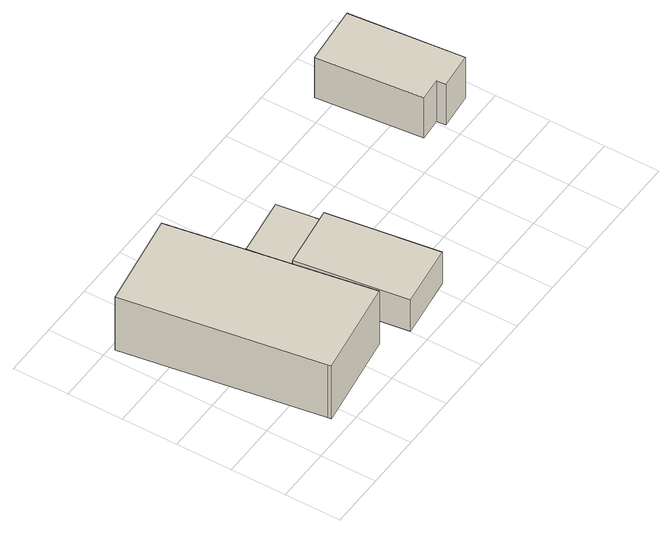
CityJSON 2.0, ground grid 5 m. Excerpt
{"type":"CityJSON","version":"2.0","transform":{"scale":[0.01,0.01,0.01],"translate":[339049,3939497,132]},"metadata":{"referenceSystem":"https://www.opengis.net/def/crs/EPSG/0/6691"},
"CityObjects":{
"building1":{"type":"Building","attributes":{"measuredHeight":7,"BuildingIDAttribute.prefecture":"14","BuildingIDAttribute.city":"14151","BuildingDetailAttribute.surveyYear":2015,"BuildingLandSlideRiskAttribute.description":"1","BuildingLandSlideRiskAttribute.areaType":"1"},"geometry":[{"type":"Solid","lod":"1","boundaries":[[[[0,1,2,3,4]],[[3,5,6,4]],[[2,7,5,3]],[[1,8,7,2]],[[0,9,8,1]],[[4,6,9,0]],[[5,7,8,9,6]]]]}]},
"building2":{"type":"Building","attributes":{"measuredHeight":3.7,"BuildingIDAttribute.prefecture":"14","BuildingIDAttribute.city":"14151","BuildingDetailAttribute.surveyYear":2015,"BuildingLandSlideRiskAttribute.description":"1","BuildingLandSlideRiskAttribute.areaType":"1"},"geometry":[{"type":"Solid","lod":"1","boundaries":[[[[10,11,12,13]],[[12,14,15,13]],[[11,16,14,12]],[[10,17,16,11]],[[13,15,17,10]],[[14,16,17,15]]]]}]},
"building3":{"type":"Building","attributes":{"measuredHeight":3.6,"BuildingIDAttribute.prefecture":"14","BuildingIDAttribute.city":"14151","BuildingDetailAttribute.surveyYear":2015,"BuildingLandSlideRiskAttribute.description":"1","BuildingLandSlideRiskAttribute.areaType":"1"},"geometry":[{"type":"Solid","lod":"1","boundaries":[[[[18,19,20,21]],[[20,22,23,21]],[[19,24,22,20]],[[18,25,24,19]],[[21,23,25,18]],[[22,24,25,23]]]]}]},
"building4":{"type":"Building","attributes":{"usage":"422","measuredHeight":4.7,"storeysAboveGround":1,"BuildingIDAttribute.prefecture":"14","BuildingIDAttribute.city":"14151","BuildingDetailAttribute.totalFloorArea":29.43,"BuildingDetailAttribute.buildingFootprintArea":29.43,"BuildingDetailAttribute.buildingStructureType":"601","BuildingDetailAttribute.buildingStructureOrgType":"1","BuildingDetailAttribute.orgUsage":"137","BuildingDetailAttribute.surveyYear":2015},"geometry":[{"type":"Solid","lod":"1","boundaries":[[[[26,27,28,29,30,31]],[[30,32,33,31]],[[29,34,32,30]],[[28,35,34,29]],[[27,36,35,28]],[[26,37,36,27]],[[31,33,37,26]],[[32,34,35,36,37,33]]]]}]}
},
"vertices":[
[1265,287,6],[383,152,6],[378,187,6],[99,1958,6],[966,2095,6],[99,1958,585],[966,2095,585],[378,187,585],[383,152,585],[1265,287,585],
[1934,145,180],[1365,67,180],[1228,1063,180],[1796,1143,180],[1228,1063,523],[1796,1143,523],[1365,67,523],[1934,145,523],
[1228,1063,127],[1174,1454,127],[1704,1528,127],[1758,1137,127],[1704,1528,477],[1758,1137,477],[1174,1454,477],[1228,1063,477],
[3810,1151,65],[3479,1119,65],[3471,1201,65],[3269,1181,65],[3177,2127,65],[3712,2179,65],[3177,2127,508],[3712,2179,508],[3269,1181,508],[3471,1201,508],[3479,1119,508],[3810,1151,508]
]}
